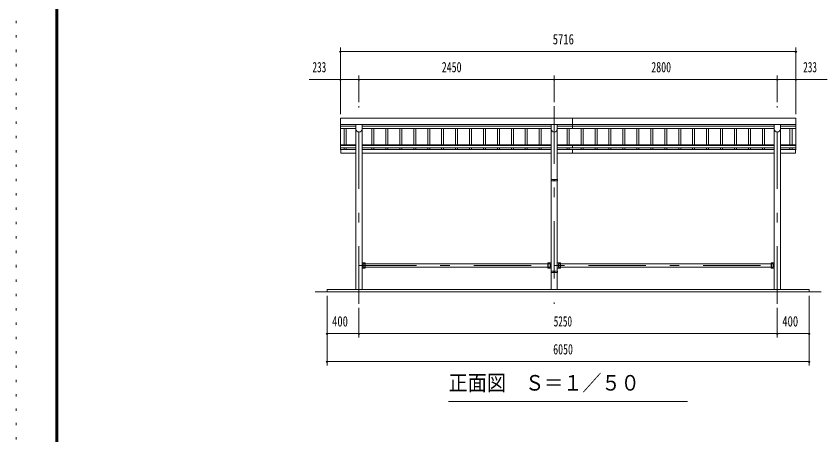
# Model space of a CAD drawing. Units: millimetres, scale not verified, with parts at other scales. Extents: x -23247 to 23257, y -10500 to 10500.
# Drawn here: x -6443 to 3669, y 0 to 5250 of the extents above; entities that cross this region are included whole.
import ezdxf
from ezdxf.enums import TextEntityAlignment as Align

# ---------------------------------------------------------------- set-up
doc = ezdxf.new("R2010")
doc.units = ezdxf.units.MM
doc.header["$LTSCALE"] = 60
doc.linetypes.add('USER3', pattern=[24, 12, -5, 2, -5])
doc.linetypes.add('USER4', pattern=[3, 0.5, -2.5])
for name, color, linetype, lineweight in [('0-2_1-05BOLD', 7, 'Continuous', 18), ('0-3_1-25CENTER', 3, 'USER3', 18), ('0-4_1-45THIN', 4, 'Continuous', 18), ('0-5_1-55DIM', 3, 'Continuous', 18), ('0-C_F-F1PAPER', 5, 'Continuous', 18), ('0-D_F-E_J_ADD', 5, 'USER4', 18)]:
    doc.layers.add(name, color=color, linetype=linetype, lineweight=lineweight)
doc.styles.add('ＭＳ ゴシック', font='')
doc.styles.get('ＭＳ ゴシック').set_extended_font_data('MS Gothic')

msp = doc.modelspace()

# ---------------------------------------------------------------- linework, layer by layer
at = {"layer": '0-2_1-05BOLD'}
for p, q in [((539.68, 3840.07), (539.68, 3969.67)), ((3342.67, 3890.5), (-2373.32, 3890.5)), ((-2373.32, 3871), (-2178.48, 3871)), ((-2178.48, 3890.5), (-2178.48, 1824.67)), ((-2102.18, 1824.67), (-2102.18, 3890.5)), ((-2102.18, 3871), (271.52, 3871)), ((271.52, 3890.5), (271.52, 3200.67)), ((347.83, 3200.67), (347.83, 3890.5)), ((347.83, 3871), (3071.52, 3871)), ((3071.52, 3890.5), (3071.52, 1824.67)), ((3147.82, 1824.67), (3147.82, 3890.5)), ((3147.82, 3871), (3342.67, 3871)), ((-2178.47, 3840.07), (-2373.32, 3840.07)), ((271.52, 3840.07), (-2102.18, 3840.07)), ((3071.52, 3840.07), (347.83, 3840.07)), ((3147.82, 3840.07), (3342.67, 3840.07)), ((-2373.32, 3637.63), (-2178.47, 3637.63)), ((-2178.47, 3627.25), (-2373.32, 3627.25)), ((-2178.47, 3597.7), (-2373.32, 3597.7)), ((-2373.32, 3574.2), (-2368.32, 3574.2)), ((271.52, 3637.63), (-2102.18, 3637.63)), ((-2102.18, 3627.25), (271.52, 3627.25)), ((271.52, 3597.7), (-2102.18, 3597.7)), ((-2102.18, 3576.6), (271.52, 3576.6)), ((3071.52, 3637.63), (347.83, 3637.63)), ((347.83, 3627.25), (3071.52, 3627.25)), ((3071.52, 3597.7), (347.83, 3597.7)), ((347.83, 3576.6), (3071.52, 3576.6)), ((539.68, 3597.7), (539.68, 3637.63)), ((539.68, 3531.6), (539.68, 3576.6)), ((3147.82, 3576.6), (3337.67, 3576.6)), ((3342.67, 3637.63), (3147.83, 3637.63)), ((3147.83, 3627.25), (3342.67, 3627.25)), ((3342.67, 3597.7), (3147.83, 3597.7)), ((271.52, 3531.6), (-2102.18, 3531.6)), ((3071.52, 3531.6), (347.83, 3531.6)), ((271.52, 3184.67), (271.52, 2053.27)), ((306.62, 3200.67), (306.62, 3184.67)), ((306.62, 3192.67), (312.72, 3192.67)), ((312.72, 3184.67), (312.72, 3200.67)), ((347.83, 2053.27), (347.83, 3184.67)), ((-2065.38, 2091.67), (-2065.38, 2157.67)), ((-2062.18, 2146.02), (231.53, 2146.02)), ((231.53, 2157.67), (271.52, 2157.67)), ((231.53, 2091.67), (231.53, 2157.67)), ((234.72, 2157.67), (234.72, 2091.67)), ((384.63, 2157.67), (384.63, 2091.67)), ((387.82, 2146.02), (3031.52, 2146.02)), ((3034.72, 2157.67), (3034.72, 2091.67)), ((3034.72, 2146.02), (3057.18, 2146.02)), ((-2065.38, 2103.32), (-2087.83, 2103.32)), ((231.53, 2103.32), (-2062.18, 2103.32)), ((231.53, 2091.67), (271.52, 2091.67)), ((271.52, 2037.27), (271.52, 1824.67)), ((306.62, 2053.27), (306.62, 2037.27)), ((312.72, 2045.27), (306.62, 2045.27)), ((312.72, 2037.27), (312.72, 2053.27)), ((347.83, 1824.67), (347.83, 2037.27)), ((3031.52, 2103.32), (387.82, 2103.32)), ((3659.67, 1794.67), (-2690.32, 1794.67))]:
    msp.add_line(p, q, dxfattribs=at)
for points in [[(-2373.32, 3574.2), (-2373.32, 3969.67), (3342.67, 3969.67), (3342.67, 3574.2), (3337.67, 3574.2)], [(-2178.47, 3531.6), (-2368.32, 3531.6), (-2368.32, 3576.6), (-2178.47, 3576.6)], [(3337.67, 3576.6), (3337.67, 3531.6), (3147.82, 3531.6)], [(-2102.18, 2157.67), (-2062.18, 2157.67), (-2062.18, 2091.67), (-2102.18, 2091.67)], [(-2087.83, 2103.32), (-2087.83, 2146.02), (-2065.38, 2146.02)], [(234.72, 2146.02), (257.17, 2146.02), (257.17, 2103.32), (234.72, 2103.32)], [(347.83, 2091.67), (387.82, 2091.67), (387.82, 2157.67), (347.83, 2157.67)], [(384.63, 2103.32), (362.18, 2103.32), (362.18, 2146.02), (384.63, 2146.02)], [(3071.52, 2091.67), (3031.52, 2091.67), (3031.52, 2157.67), (3071.52, 2157.67)], [(3057.18, 2146.02), (3057.18, 2103.32), (3034.72, 2103.32)], [(-2540.32, 1794.67), (-2540.32, 1824.67), (3509.68, 1824.67), (3509.68, 1794.67)]]:
    msp.add_lwpolyline(points, dxfattribs=at)
for points in [[(269.93, 3200.67), (269.93, 3184.67), (349.43, 3184.67), (349.43, 3200.67)], [(269.93, 2053.27), (269.93, 2037.27), (349.43, 2037.27), (349.43, 2053.27)]]:
    msp.add_lwpolyline(points, close=True, dxfattribs=at)
for centre in [(-2140.33, 3833.18), (309.67, 3833.18), (3109.67, 3833.18)]:
    msp.add_arc(centre, 38.15, 180, 0, dxfattribs=at)
at = {"layer": '0-3_1-25CENTER'}
for p, q in [((-2140.33, 1644.67), (-2140.33, 4119.67)), ((309.67, 4119.67), (309.67, 1644.67)), ((3109.67, 1644.67), (3109.67, 4119.67)), ((-2140.32, 2124.67), (3109.67, 2124.67))]:
    msp.add_line(p, q, dxfattribs=at)
at = {"layer": '0-4_1-45THIN'}
for p, q in [((-2327.82, 3637.63), (-2327.82, 3840.07)), ((-2302.82, 3840.07), (-2302.82, 3637.63)), ((-1977.82, 3840.07), (-1977.82, 3637.63)), ((-1952.82, 3637.63), (-1952.82, 3840.07)), ((-1802.82, 3637.63), (-1802.82, 3840.07)), ((-1777.82, 3840.07), (-1777.82, 3637.63)), ((-1627.82, 3840.07), (-1627.82, 3637.63)), ((-1602.82, 3637.63), (-1602.82, 3840.07)), ((-1452.82, 3637.63), (-1452.82, 3840.07)), ((-1427.82, 3840.07), (-1427.82, 3637.63)), ((-1277.82, 3840.07), (-1277.82, 3637.63)), ((-1252.82, 3637.63), (-1252.82, 3840.07)), ((-1102.82, 3637.63), (-1102.82, 3840.07)), ((-1077.82, 3840.07), (-1077.82, 3637.63)), ((-927.82, 3840.07), (-927.82, 3637.63)), ((-902.82, 3637.63), (-902.82, 3840.07)), ((-752.82, 3637.63), (-752.82, 3840.07)), ((-727.82, 3840.07), (-727.82, 3637.63)), ((-577.82, 3840.07), (-577.82, 3637.63)), ((-552.82, 3637.63), (-552.82, 3840.07)), ((-402.82, 3637.63), (-402.82, 3840.07)), ((-377.82, 3840.07), (-377.82, 3637.63)), ((-227.82, 3840.07), (-227.82, 3637.63)), ((-202.82, 3637.63), (-202.82, 3840.07)), ((-52.82, 3637.63), (-52.82, 3840.07)), ((-27.82, 3840.07), (-27.82, 3637.63)), ((122.18, 3840.07), (122.18, 3637.63)), ((147.18, 3637.63), (147.18, 3840.07)), ((472.18, 3637.63), (472.18, 3840.07)), ((497.18, 3840.07), (497.18, 3637.63)), ((647.18, 3840.07), (647.18, 3637.63)), ((672.18, 3637.63), (672.18, 3840.07)), ((822.18, 3637.63), (822.18, 3840.07)), ((847.18, 3840.07), (847.18, 3637.63)), ((997.18, 3840.07), (997.18, 3637.63)), ((1022.18, 3637.63), (1022.18, 3840.07)), ((1172.18, 3637.63), (1172.18, 3840.07)), ((1197.18, 3840.07), (1197.18, 3637.63)), ((1347.18, 3840.07), (1347.18, 3637.63)), ((1372.18, 3637.63), (1372.18, 3840.07)), ((1522.18, 3637.63), (1522.18, 3840.07)), ((1547.18, 3840.07), (1547.18, 3637.63)), ((1697.18, 3840.07), (1697.18, 3637.63)), ((1722.18, 3637.63), (1722.18, 3840.07)), ((1872.18, 3637.63), (1872.18, 3840.07)), ((1897.18, 3840.07), (1897.18, 3637.63)), ((2047.18, 3840.07), (2047.18, 3637.63)), ((2072.18, 3637.63), (2072.18, 3840.07)), ((2222.18, 3637.63), (2222.18, 3840.07)), ((2247.18, 3840.07), (2247.18, 3637.63)), ((2397.18, 3840.07), (2397.18, 3637.63)), ((2422.18, 3637.63), (2422.18, 3840.07)), ((2572.18, 3637.63), (2572.18, 3840.07)), ((2597.18, 3840.07), (2597.18, 3637.63)), ((2747.17, 3840.07), (2747.17, 3637.63)), ((2772.18, 3637.63), (2772.18, 3840.07)), ((2922.17, 3637.63), (2922.17, 3840.07)), ((2947.18, 3840.07), (2947.18, 3637.63)), ((3265.78, 3840.07), (3265.78, 3637.63)), ((3297.17, 3637.63), (3297.17, 3840.07)), ((-2327.82, 3576.6), (-2327.82, 3597.7)), ((-2302.82, 3597.7), (-2302.82, 3576.6)), ((-1977.82, 3597.7), (-1977.82, 3576.6)), ((-1952.82, 3576.6), (-1952.82, 3597.7)), ((-1802.82, 3576.6), (-1802.82, 3597.7)), ((-1777.82, 3597.7), (-1777.82, 3576.6)), ((-1627.82, 3597.7), (-1627.82, 3576.6)), ((-1602.82, 3576.6), (-1602.82, 3597.7)), ((-1452.82, 3576.6), (-1452.82, 3597.7)), ((-1427.82, 3597.7), (-1427.82, 3576.6)), ((-1277.82, 3597.7), (-1277.82, 3576.6)), ((-1252.82, 3576.6), (-1252.82, 3597.7)), ((-1102.82, 3576.6), (-1102.82, 3597.7)), ((-1077.82, 3597.7), (-1077.82, 3576.6)), ((-927.82, 3597.7), (-927.82, 3576.6)), ((-902.82, 3576.6), (-902.82, 3597.7)), ((-752.82, 3576.6), (-752.82, 3597.7)), ((-727.82, 3597.7), (-727.82, 3576.6)), ((-577.82, 3597.7), (-577.82, 3576.6)), ((-552.82, 3576.6), (-552.82, 3597.7)), ((-402.82, 3576.6), (-402.82, 3597.7)), ((-377.82, 3597.7), (-377.82, 3576.6)), ((-227.82, 3597.7), (-227.82, 3576.6)), ((-202.82, 3576.6), (-202.82, 3597.7)), ((-52.82, 3576.6), (-52.82, 3597.7)), ((-27.82, 3597.7), (-27.82, 3576.6)), ((122.18, 3597.7), (122.18, 3576.6)), ((147.18, 3576.6), (147.18, 3597.7)), ((472.18, 3576.6), (472.18, 3597.7)), ((497.18, 3597.7), (497.18, 3576.6)), ((647.18, 3597.7), (647.18, 3576.6)), ((672.18, 3576.6), (672.18, 3597.7)), ((822.18, 3576.6), (822.18, 3597.7)), ((847.18, 3597.7), (847.18, 3576.6)), ((997.18, 3597.7), (997.18, 3576.6)), ((1022.18, 3576.6), (1022.18, 3597.7)), ((1172.18, 3576.6), (1172.18, 3597.7)), ((1197.18, 3597.7), (1197.18, 3576.6)), ((1347.18, 3597.7), (1347.18, 3576.6)), ((1372.18, 3576.6), (1372.18, 3597.7)), ((1522.18, 3576.6), (1522.18, 3597.7)), ((1547.18, 3597.7), (1547.18, 3576.6)), ((1697.18, 3597.7), (1697.18, 3576.6)), ((1722.18, 3576.6), (1722.18, 3597.7)), ((1872.18, 3576.6), (1872.18, 3597.7)), ((1897.18, 3597.7), (1897.18, 3576.6)), ((2047.18, 3597.7), (2047.18, 3576.6)), ((2072.18, 3576.6), (2072.18, 3597.7)), ((2222.18, 3576.6), (2222.18, 3597.7)), ((2247.18, 3597.7), (2247.18, 3576.6)), ((2397.18, 3597.7), (2397.18, 3576.6)), ((2422.18, 3576.6), (2422.18, 3597.7)), ((2572.18, 3576.6), (2572.18, 3597.7)), ((2597.18, 3597.7), (2597.18, 3576.6)), ((2747.17, 3597.7), (2747.17, 3576.6)), ((2772.18, 3576.6), (2772.18, 3597.7)), ((2922.17, 3576.6), (2922.17, 3597.7)), ((2947.18, 3597.7), (2947.18, 3576.6)), ((3265.78, 3597.7), (3265.78, 3576.6)), ((3297.17, 3576.6), (3297.17, 3597.7))]:
    msp.add_line(p, q, dxfattribs=at)
at = {"layer": '0-5_1-55DIM'}
for p, q in [((-2373.32, 4856.67), (-2373.32, 4019.67)), ((3342.67, 4856.67), (3342.67, 4019.67)), ((-2363.32, 4806.67), (-2383.32, 4806.67)), ((3342.67, 4806.67), (-2373.32, 4806.67)), ((3352.67, 4806.67), (3332.67, 4806.67)), ((-2373.33, 4456.67), (-2765.83, 4456.67)), ((-2363.32, 4456.67), (-2383.32, 4456.67)), ((-2373.32, 4456.67), (-2140.33, 4456.67)), ((-2130.33, 4456.67), (-2150.33, 4456.67)), ((-2140.33, 4169.67), (-2140.33, 4506.67)), ((-2140.33, 4456.67), (309.67, 4456.67)), ((319.67, 4456.67), (299.67, 4456.67)), ((309.67, 4506.67), (309.67, 4169.67)), ((309.67, 4456.67), (3109.67, 4456.67)), ((3119.67, 4456.67), (3099.67, 4456.67)), ((3109.67, 4169.67), (3109.67, 4506.67)), ((3109.67, 4456.67), (3342.67, 4456.67)), ((3352.67, 4456.67), (3332.67, 4456.67)), ((3342.67, 4456.67), (3735.17, 4456.67)), ((-2540.32, 1744.67), (-2540.32, 869.67)), ((3509.68, 869.67), (3509.68, 1744.67)), ((-2140.33, 1219.67), (-2140.33, 1594.67)), ((3109.67, 1594.67), (3109.67, 1219.67)), ((-2530.32, 1269.67), (-2550.32, 1269.67)), ((-2540.32, 1269.67), (-2140.33, 1269.67)), ((-2130.33, 1269.67), (-2150.33, 1269.67)), ((-2140.33, 1269.67), (3109.67, 1269.67)), ((3119.67, 1269.67), (3099.67, 1269.67)), ((3109.67, 1269.67), (3509.68, 1269.67)), ((3519.67, 1269.67), (3499.67, 1269.67)), ((-2530.32, 919.67), (-2550.32, 919.67)), ((-2540.32, 919.67), (3509.68, 919.67)), ((3519.67, 919.67), (3499.67, 919.67)), ((1984.67, 419.67), (-1015.33, 419.67))]:
    msp.add_line(p, q, dxfattribs=at)
for centre in [(-2373.32, 4806.67), (3342.67, 4806.67), (-2373.32, 4456.67), (-2140.33, 4456.67), (309.67, 4456.67), (3109.67, 4456.67), (3342.67, 4456.67), (-2540.32, 1269.67), (-2140.33, 1269.67), (3109.67, 1269.67), (3509.67, 1269.67), (-2540.32, 919.67), (3509.67, 919.67)]:
    msp.add_arc(centre, 10, 180, 0, dxfattribs=at)
at = {"layer": '0-C_F-F1PAPER'}
for points in [[(22757.01, -10000), (-5942.99, -10000), (-5942.99, 10100), (22757.01, 10100)], [(22754.51, -9997.5), (22754.51, 10097.5), (-5940.49, 10097.5), (-5940.49, -9997.5)], [(22752.01, -9995), (-5937.99, -9995), (-5937.99, 10095), (22752.01, 10095)], [(22749.51, -9992.5), (22749.51, 10092.5), (-5935.49, 10092.5), (-5935.49, -9992.5)], [(22747.01, -9990), (-5932.99, -9990), (-5932.99, 10090), (22747.01, 10090)], [(22744.51, -9987.5), (22744.51, 10087.5), (-5930.49, 10087.5), (-5930.49, -9987.5)], [(22742.01, -9985), (-5927.99, -9985), (-5927.99, 10085), (22742.01, 10085)], [(22739.51, -9982.5), (-5925.49, -9982.5), (-5925.49, 10082.5), (22739.51, 10082.5)], [(22737.01, -9980), (22737.01, 10080), (-5922.99, 10080), (-5922.99, -9980)], [(22734.51, -9977.5), (22734.51, 10077.5), (-5920.49, 10077.5), (-5920.49, -9977.5)], [(22732.01, -9975), (22732.01, 10075), (-5917.99, 10075), (-5917.99, -9975)]]:
    msp.add_lwpolyline(points, close=True, dxfattribs=at)
at = {"layer": '0-D_F-E_J_ADD'}
msp.add_lwpolyline([(23257.01, -10500), (-6442.99, -10500), (-6442.99, 10500), (23257.01, 10500)], close=True, dxfattribs=at)

# ---------------------------------------------------------------- texts
at = {"layer": '0-5_1-55DIM', "color": 7, "style": 'ＭＳ ゴシック'}
for s, height, width, p in [('5716', 130.2, 0.75, (291.26, 4856.67)), ('233', 130.2, 0.65, (-2724, 4506.67)), ('2450', 130.2, 0.7, (-1101.33, 4506.67)), ('2800', 130.2, 0.7, (1528.4, 4506.67)), ('233', 130.2, 0.65, (3434.5, 4506.67)), ('400', 130.2, 0.75, (-2477.95, 1319.67)), ('5250', 130.2, 0.65, (303.33, 1319.67)), ('400', 130.2, 0.75, (3172.05, 1319.67)), ('6050', 130.2, 0.7, (296.89, 969.67)), ('正面図\u3000Ｓ＝１／５０', 195.4, 0.9, (-1015.33, 496.31))]:
    msp.add_text(s, height=height, dxfattribs=dict(at, width=width)).set_placement(p, align=Align.BOTTOM_LEFT)

doc.saveas('drawing.dxf')
